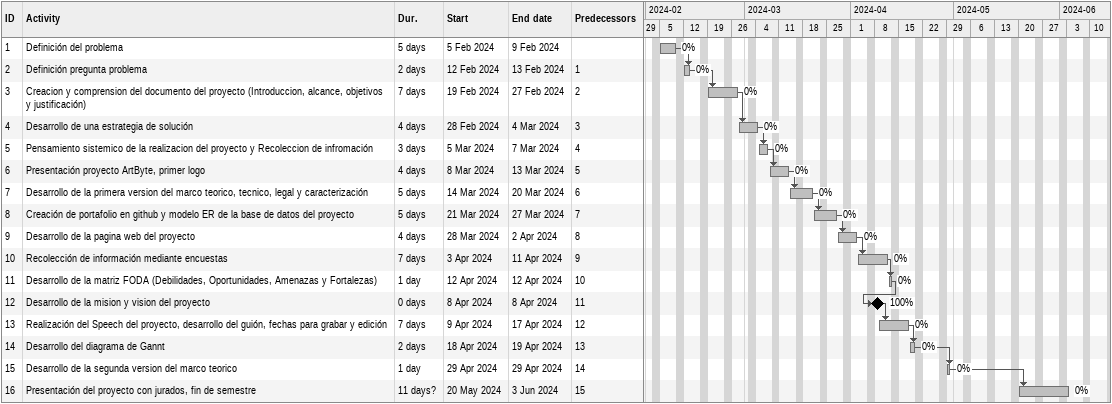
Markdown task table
| ID | Task | Duration | Start | Finish | Predecessors | % complete |
|---|---|---|---|---|---|---|
| 1 | Definición del problema | 5d | 2024-02-05 | 2024-02-09 |  | 0 |
| 2 | Definición pregunta problema | 2d | 2024-02-12 | 2024-02-13 | 1 | 0 |
| 3 | Creacion y comprension del documento del proyecto (Introduccion, alcance, objetivos y justificación) | 7d | 2024-02-19 | 2024-02-27 | 2 | 0 |
| 4 | Desarrollo de una estrategia de solución | 4d | 2024-02-28 | 2024-03-04 | 3 | 0 |
| 5 | Pensamiento sistemico de la realizacion del proyecto y Recoleccion de infromación | 3d | 2024-03-05 | 2024-03-07 | 4 | 0 |
| 6 | Presentación proyecto ArtByte, primer logo | 4d | 2024-03-08 | 2024-03-13 | 5 | 0 |
| 7 | Desarrollo de la primera version del marco teorico, tecnico, legal y caracterización | 5d | 2024-03-14 | 2024-03-20 | 6 | 0 |
| 8 | Creación de portafolio en github y modelo ER de la base de datos del proyecto | 5d | 2024-03-21 | 2024-03-27 | 7 | 0 |
| 9 | Desarrollo de la pagina web del proyecto | 4d | 2024-03-28 | 2024-04-02 | 8 | 0 |
| 10 | Recolección de información mediante encuestas | 7d | 2024-04-03 | 2024-04-11 | 9 | 0 |
| 11 | Desarrollo de la matriz FODA (Debilidades, Oportunidades, Amenazas y Fortalezas) | 1d | 2024-04-12 | 2024-04-12 | 10 | 0 |
| 12 | Desarrollo de la mision y vision del proyecto | 0d | 2024-04-08 | 2024-04-08 | 11 | 100 |
| 13 | Realización del Speech del proyecto, desarrollo del guión, fechas para grabar y edición | 7d | 2024-04-09 | 2024-04-17 | 12 | 0 |
| 14 | Desarrollo del diagrama de Gannt | 2d | 2024-04-18 | 2024-04-19 | 13 | 0 |
| 15 | Desarrollo de la segunda version del marco teorico | 1d | 2024-04-29 | 2024-04-29 | 14 | 0 |
| 16 | Presentación del proyecto con jurados, fin de semestre | 11d? | 2024-05-20 | 2024-06-03 | 15 | 0 |
